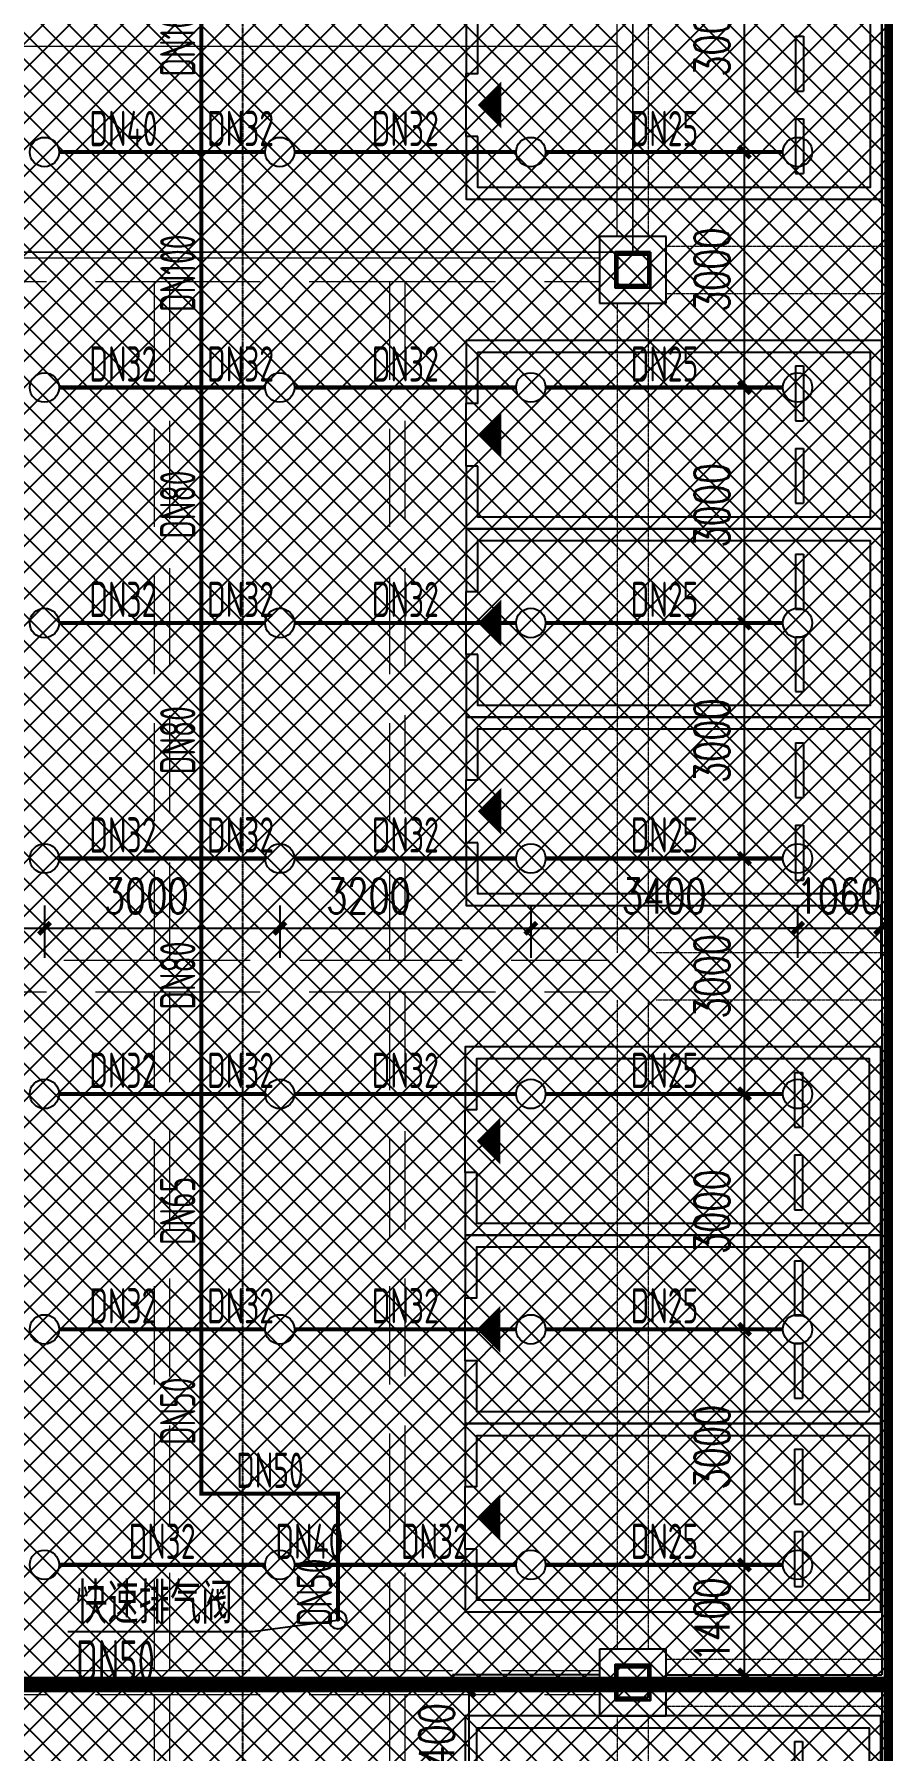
# Model space of a CAD drawing. Extents: x 6824721 to 16538177, y 2478193 to 6665639.
# Drawn here: x 8777235 to 8788049, y 2791834 to 2813701 of the extents above; entities that cross this region are included whole.
import ezdxf

# ---------------------------------------------------------------- set-up
doc = ezdxf.new("R2010")
doc.units = 0
doc.header["$LTSCALE"] = 10
for name, pattern in [('__DASH', [0.35, 0.25, -0.1]), ('CONTINOUS', [0]), ('DASH', [0.35, 0.25, -0.1]), ('短虚线', [187.5, 125, -62.5])]:
    doc.linetypes.add(name, pattern=pattern)
for name, color, linetype in [('0-wo', 8, 'Continuous'), ('00-停车位', 67, 'Continuous'), ('S-梁-实线', 4, 'CONTINOUS'), ('S-梁-虚线', 4, 'DASH'), ('W-EQUIP_喷头', 7, 'Continuous'), ('W-PIPE-喷淋中', 6, 'Continuous'), ('W-TEXT_喷淋', 7, 'Continuous'), ('W-TWT_DIM', 3, 'Continuous'), ('W-TWT_LEAD', 3, 'Continuous'), ('W-VALVE_喷淋', 7, 'Continuous'), ('WALL', 9, 'Continuous')]:
    doc.layers.add(name, color=color, linetype=linetype)
doc.layers.add('钢梁', color=141, linetype='Continuous', lineweight=18)
doc.styles.add('_TCH_DIM_T3', font='SIMPLEX', dxfattribs={"width": 0.705882, "bigfont": 'GBCBIG'})
doc.styles.add('_TWT_PIPEDN', font='TSSDENG', dxfattribs={"width": 0.8, "height": 3.5, "bigfont": 'TSSDCHN'})
doc.styles.add('_TWT_SERIAL', font='TSSDENG', dxfattribs={"width": 0.8, "height": 3.5, "bigfont": 'TSSDCHN'})
doc.dimstyles.new('_TWT_ARCH&&150', dxfattribs={"dimtxt": 446.25, "dimasz": 150, "dimexe": 375, "dimexo": 450, "dimgap": 189.375, "dimtad": 1, "dimdec": 0, "dimzin": 0, "dimdsep": 46, "dimtxsty": '_TCH_DIM_T3', "dimblk": 'ARCHTICK', "dimcen": 0.09, "dimclrt": 7, "dimazin": 2, "dimtfac": 1, "dimtdec": 0, "dimtix": 1, "dimtmove": 2, "dimatfit": 3, "dimfxl": 0, "dimtolj": 1, "dimtzin": 0, "dimarcsym": 0})

# ---------------------------------------------------------------- blocks, each defined once
blk = doc.blocks.new('车位2400x5300')
at = {"layer": '00-停车位', "color": 251}
for p, q in [((-875, -1000), (-175, -1000)), ((-875, -1100), (-875, -1000)), ((-175, -1100), (-175, -1000)), ((175, -1000), (875, -1000)), ((175, -1100), (175, -1000)), ((875, -1100), (875, -1000)), ((-875, -1100), (-175, -1100)), ((175, -1100), (875, -1100)), ((400, -5300), (-400, -5300))]:
    blk.add_line(p, q, dxfattribs=at)
blk.add_lwpolyline([(400, -5150), (400, -5300), (1200, -5300), (1200, 0), (-1200, 0), (-1200, -5300), (-400, -5300), (-400, -5150), (-1050, -5150), (-1050, -150), (1050, -150), (1050, -5150), (400, -5150)], dxfattribs=at)
blk.add_lwpolyline([(0, -5150, 0, 600, 0), (0, -4850, 600, 600, 0)], format="xyseb", dxfattribs=at)
blk = doc.blocks.new('$DorLib2D$00000213')
at = {"color": 0, "linetype": 'DASH', "const_width": 0.02}
blk.add_lwpolyline([(0.5, 0), (-0.5, 0)], dxfattribs=at)
blk = doc.blocks.new('jkytk')
at = {"layer": 'WALL', "color": 1, "const_width": 200}
blk.add_lwpolyline([(8482789, 2828322), (8482776, 2801322), (8466189, 2801322)], dxfattribs=at)
blk.add_lwpolyline([(8466189, 2792334), (8461189, 2792327), (8461189, 2792327), (8434039, 2792327), (8434039, 2753027), (8434039, 2753027), (8434039, 2759127), (8434039, 2759127), (8434039, 2753027), (8403214, 2753027), (8403214, 2744027), (8403214, 2744027), (8403214, 2739327), (8479774, 2739327), (8512896, 2775811), (8504549, 2783327), (8498891, 2783328), (8498891, 2792315), (8482776, 2792342), (8482776, 2801322), (8466189, 2801322)], close=True, dxfattribs=at)
blk = doc.blocks.new('LIANGMOBAN')
at = {"layer": 'S-梁-实线', "lineweight": 18}
blk.add_line((1915191, 97153), (1915191, 105303), dxfattribs=at)
at = {"layer": 'S-梁-虚线', "color": 8, "lineweight": 18}
for p, q in [((1915591, 97153), (1915591, 105303)), ((1915816, 97028), (1922891, 97028)), ((1915191, 96303), (1915191, 88028)), ((1915591, 88028), (1915591, 96303)), ((1915816, 96428), (1922891, 96428)), ((1922891, 88028), (1915691, 88028)), ((1915191, 87428), (1915191, 79153)), ((1915591, 79153), (1915591, 87428)), ((1915691, 87428), (1922891, 87428)), ((1915816, 79028), (1922891, 79028)), ((1915191, 78303), (1915191, 70153)), ((1915591, 70153), (1915591, 78303)), ((1915816, 78428), (1922891, 78428))]:
    blk.add_line(p, q, dxfattribs=at)
at = {"layer": '钢梁', "color": 8, "lineweight": 18}
for p, q in [((1906591, 99578), (1915191, 99578)), ((1909391, 96878), (1906666, 96878)), ((1912391, 96878), (1909391, 96878)), ((1914966, 96878), (1912391, 96878))]:
    blk.add_line(p, q, dxfattribs=at)
at = {"layer": '钢梁', "color": 8, "linetype": '短虚线', "lineweight": 18}
for p, q in [((1906666, 96578), (1909391, 96578)), ((1909291, 96578), (1909291, 87928)), ((1909391, 96578), (1912391, 96578)), ((1909491, 87928), (1909491, 96578)), ((1912291, 96578), (1912291, 87928)), ((1912391, 96578), (1914966, 96578)), ((1912491, 87928), (1912491, 96578)), ((1909391, 87928), (1906666, 87928)), ((1912391, 87928), (1909391, 87928)), ((1915091, 87928), (1912391, 87928)), ((1906666, 87528), (1909391, 87528)), ((1909291, 87528), (1909291, 78878)), ((1909391, 87528), (1912391, 87528)), ((1909491, 78878), (1909491, 87528)), ((1912291, 87528), (1912291, 78878)), ((1912391, 87528), (1915091, 87528)), ((1912491, 78878), (1912491, 87528)), ((1909391, 78878), (1906666, 78878)), ((1912391, 78878), (1909391, 78878)), ((1914966, 78878), (1912391, 78878)), ((1906666, 78578), (1909391, 78578)), ((1909291, 78578), (1909291, 69878)), ((1909391, 78578), (1912391, 78578)), ((1909491, 69878), (1909491, 78578)), ((1912291, 78578), (1912291, 69878)), ((1912391, 78578), (1914966, 78578)), ((1912491, 69878), (1912491, 78578))]:
    blk.add_line(p, q, dxfattribs=at)
blk = doc.blocks.new('_ArchTick')
at = {"color": 0, "linetype": 'ByBlock', "const_width": 0.4}
blk.add_lwpolyline([(-0.5, -0.5), (0.5, 0.5)], dxfattribs=at)
blk = doc.blocks.new('*D1073')
at = {"layer": 'Defpoints', "color": 0, "transparency": 16777216}
for p in [(8786046, 2794201), (8786287, 2794201), (8786046, 2792801)]:
    blk.add_point(p, dxfattribs=at)
at = {"layer": 'W-TWT_DIM', "color": 0, "lineweight": -2, "transparency": 16777216}
for p, q in [((8786287, 2794201), (8786287, 2794351)), ((8786287, 2792801), (8786287, 2794201)), ((8786496, 2794201), (8786662, 2794201)), ((8786287, 2792801), (8786287, 2792651)), ((8786496, 2792801), (8786662, 2792801))]:
    blk.add_line(p, q, dxfattribs=at)
at = {"layer": 'W-TWT_DIM', "color": 0, "lineweight": -2, "transparency": 16777216, "xscale": 150, "yscale": 150, "zscale": 150}
for p, rotation in [((8786287, 2794201), 270), ((8786287, 2792801), 90)]:
    blk.add_blockref('_ArchTick', p, dxfattribs=dict(at, rotation=rotation))
at = {"layer": 'W-TWT_DIM', "color": 7, "transparency": 16777216, "insert": (8785875, 2793501), "char_height": 446.2, "attachment_point": 5, "rotation": 90, "style": '_TCH_DIM_T3'}
blk.add_mtext('\\A1;1400', dxfattribs=at)
blk = doc.blocks.new('*D1074')
at = {"layer": 'Defpoints', "color": 0, "transparency": 16777216}
for p in [(8786046, 2797201), (8786287, 2797201), (8786046, 2794201)]:
    blk.add_point(p, dxfattribs=at)
at = {"layer": 'W-TWT_DIM', "color": 0, "lineweight": -2, "transparency": 16777216}
for p, q in [((8786287, 2794201), (8786287, 2797201)), ((8786496, 2797201), (8786662, 2797201)), ((8786496, 2794201), (8786662, 2794201))]:
    blk.add_line(p, q, dxfattribs=at)
at = {"layer": 'W-TWT_DIM', "color": 0, "lineweight": -2, "transparency": 16777216, "xscale": 150, "yscale": 150, "zscale": 150}
for p, rotation in [((8786287, 2797201), 90), ((8786287, 2794201), 270)]:
    blk.add_blockref('_ArchTick', p, dxfattribs=dict(at, rotation=rotation))
at = {"layer": 'W-TWT_DIM', "color": 7, "transparency": 16777216, "insert": (8785875, 2795701), "char_height": 446.2, "attachment_point": 5, "rotation": 90, "style": '_TCH_DIM_T3'}
blk.add_mtext('\\A1;3000', dxfattribs=at)
blk = doc.blocks.new('*D1075')
at = {"layer": 'Defpoints', "color": 0, "transparency": 16777216}
for p in [(8786046, 2800201), (8786287, 2800201), (8786046, 2797201)]:
    blk.add_point(p, dxfattribs=at)
at = {"layer": 'W-TWT_DIM', "color": 0, "lineweight": -2, "transparency": 16777216}
for p, q in [((8786287, 2797201), (8786287, 2800201)), ((8786496, 2800201), (8786662, 2800201)), ((8786496, 2797201), (8786662, 2797201))]:
    blk.add_line(p, q, dxfattribs=at)
at = {"layer": 'W-TWT_DIM', "color": 0, "lineweight": -2, "transparency": 16777216, "xscale": 150, "yscale": 150, "zscale": 150}
for p, rotation in [((8786287, 2800201), 90), ((8786287, 2797201), 270)]:
    blk.add_blockref('_ArchTick', p, dxfattribs=dict(at, rotation=rotation))
at = {"layer": 'W-TWT_DIM', "color": 7, "transparency": 16777216, "insert": (8785875, 2798701), "char_height": 446.2, "attachment_point": 5, "rotation": 90, "style": '_TCH_DIM_T3'}
blk.add_mtext('\\A1;3000', dxfattribs=at)
blk = doc.blocks.new('*D1076')
at = {"layer": 'Defpoints', "color": 0, "transparency": 16777216}
for p in [(8786046, 2803201), (8786287, 2803201), (8786046, 2800201)]:
    blk.add_point(p, dxfattribs=at)
at = {"layer": 'W-TWT_DIM', "color": 0, "lineweight": -2, "transparency": 16777216}
for p, q in [((8786287, 2800201), (8786287, 2803201)), ((8786496, 2803201), (8786662, 2803201)), ((8786496, 2800201), (8786662, 2800201))]:
    blk.add_line(p, q, dxfattribs=at)
at = {"layer": 'W-TWT_DIM', "color": 0, "lineweight": -2, "transparency": 16777216, "xscale": 150, "yscale": 150, "zscale": 150}
for p, rotation in [((8786287, 2803201), 90), ((8786287, 2800201), 270)]:
    blk.add_blockref('_ArchTick', p, dxfattribs=dict(at, rotation=rotation))
at = {"layer": 'W-TWT_DIM', "color": 7, "transparency": 16777216, "insert": (8785875, 2801701), "char_height": 446.2, "attachment_point": 5, "rotation": 90, "style": '_TCH_DIM_T3'}
blk.add_mtext('\\A1;3000', dxfattribs=at)
blk = doc.blocks.new('*D1077')
at = {"layer": 'Defpoints', "color": 0, "transparency": 16777216}
for p in [(8786046, 2806201), (8786287, 2806201), (8786046, 2803201)]:
    blk.add_point(p, dxfattribs=at)
at = {"layer": 'W-TWT_DIM', "color": 0, "lineweight": -2, "transparency": 16777216}
for p, q in [((8786287, 2803201), (8786287, 2806201)), ((8786496, 2806201), (8786662, 2806201)), ((8786496, 2803201), (8786662, 2803201))]:
    blk.add_line(p, q, dxfattribs=at)
at = {"layer": 'W-TWT_DIM', "color": 0, "lineweight": -2, "transparency": 16777216, "xscale": 150, "yscale": 150, "zscale": 150}
for p, rotation in [((8786287, 2806201), 90), ((8786287, 2803201), 270)]:
    blk.add_blockref('_ArchTick', p, dxfattribs=dict(at, rotation=rotation))
at = {"layer": 'W-TWT_DIM', "color": 7, "transparency": 16777216, "insert": (8785875, 2804701), "char_height": 446.2, "attachment_point": 5, "rotation": 90, "style": '_TCH_DIM_T3'}
blk.add_mtext('\\A1;3000', dxfattribs=at)
blk = doc.blocks.new('*D1078')
at = {"layer": 'Defpoints', "color": 0, "transparency": 16777216}
for p in [(8786046, 2809201), (8786287, 2809201), (8786046, 2806201)]:
    blk.add_point(p, dxfattribs=at)
at = {"layer": 'W-TWT_DIM', "color": 0, "lineweight": -2, "transparency": 16777216}
for p, q in [((8786287, 2806201), (8786287, 2809201)), ((8786496, 2809201), (8786662, 2809201)), ((8786496, 2806201), (8786662, 2806201))]:
    blk.add_line(p, q, dxfattribs=at)
at = {"layer": 'W-TWT_DIM', "color": 0, "lineweight": -2, "transparency": 16777216, "xscale": 150, "yscale": 150, "zscale": 150}
for p, rotation in [((8786287, 2809201), 90), ((8786287, 2806201), 270)]:
    blk.add_blockref('_ArchTick', p, dxfattribs=dict(at, rotation=rotation))
at = {"layer": 'W-TWT_DIM', "color": 7, "transparency": 16777216, "insert": (8785875, 2807701), "char_height": 446.2, "attachment_point": 5, "rotation": 90, "style": '_TCH_DIM_T3'}
blk.add_mtext('\\A1;3000', dxfattribs=at)
blk = doc.blocks.new('*D1079')
at = {"layer": 'Defpoints', "color": 0, "transparency": 16777216}
for p in [(8786046, 2812201), (8786287, 2812201), (8786046, 2809201)]:
    blk.add_point(p, dxfattribs=at)
at = {"layer": 'W-TWT_DIM', "color": 0, "lineweight": -2, "transparency": 16777216}
for p, q in [((8786287, 2809201), (8786287, 2812201)), ((8786496, 2812201), (8786662, 2812201)), ((8786496, 2809201), (8786662, 2809201))]:
    blk.add_line(p, q, dxfattribs=at)
at = {"layer": 'W-TWT_DIM', "color": 0, "lineweight": -2, "transparency": 16777216, "xscale": 150, "yscale": 150, "zscale": 150}
for p, rotation in [((8786287, 2812201), 90), ((8786287, 2809201), 270)]:
    blk.add_blockref('_ArchTick', p, dxfattribs=dict(at, rotation=rotation))
at = {"layer": 'W-TWT_DIM', "color": 7, "transparency": 16777216, "insert": (8785875, 2810701), "char_height": 446.2, "attachment_point": 5, "rotation": 90, "style": '_TCH_DIM_T3'}
blk.add_mtext('\\A1;3000', dxfattribs=at)
blk = doc.blocks.new('*D1080')
at = {"layer": 'Defpoints', "color": 0, "transparency": 16777216}
for p in [(8786046, 2815201), (8786287, 2815201), (8786046, 2812201)]:
    blk.add_point(p, dxfattribs=at)
at = {"layer": 'W-TWT_DIM', "color": 0, "lineweight": -2, "transparency": 16777216}
for p, q in [((8786287, 2812201), (8786287, 2815201)), ((8786496, 2815201), (8786662, 2815201)), ((8786496, 2812201), (8786662, 2812201))]:
    blk.add_line(p, q, dxfattribs=at)
at = {"layer": 'W-TWT_DIM', "color": 0, "lineweight": -2, "transparency": 16777216, "xscale": 150, "yscale": 150, "zscale": 150}
for p, rotation in [((8786287, 2815201), 90), ((8786287, 2812201), 270)]:
    blk.add_blockref('_ArchTick', p, dxfattribs=dict(at, rotation=rotation))
at = {"layer": 'W-TWT_DIM', "color": 7, "transparency": 16777216, "insert": (8785875, 2813701), "char_height": 446.2, "attachment_point": 5, "rotation": 90, "style": '_TCH_DIM_T3'}
blk.add_mtext('\\A1;3000', dxfattribs=at)
blk = doc.blocks.new('*D1350')
at = {"layer": 'Defpoints', "color": 0, "transparency": 16777216}
for p in [(8774864, 2803054), (8777364, 2803054), (8777364, 2802312)]:
    blk.add_point(p, dxfattribs=at)
at = {"layer": 'W-TWT_DIM', "color": 0, "lineweight": -2, "transparency": 16777216}
for p, q in [((8774864, 2802604), (8774864, 2801937)), ((8777364, 2802604), (8777364, 2801937)), ((8774864, 2802312), (8777364, 2802312))]:
    blk.add_line(p, q, dxfattribs=at)
at = {"layer": 'W-TWT_DIM', "color": 0, "lineweight": -2, "transparency": 16777216, "xscale": 150, "yscale": 150, "zscale": 150, "rotation": 180}
blk.add_blockref('_ArchTick', (8774864, 2802312), dxfattribs=at)
at = {"layer": 'W-TWT_DIM', "color": 0, "lineweight": -2, "transparency": 16777216, "xscale": 150, "yscale": 150, "zscale": 150}
blk.add_blockref('_ArchTick', (8777364, 2802312), dxfattribs=at)
at = {"layer": 'W-TWT_DIM', "color": 7, "transparency": 16777216, "insert": (8776114, 2802725), "char_height": 446.2, "attachment_point": 5, "style": '_TCH_DIM_T3'}
blk.add_mtext('\\A1;2500', dxfattribs=at)
blk = doc.blocks.new('*D1351')
at = {"layer": 'Defpoints', "color": 0, "transparency": 16777216}
for p in [(8777364, 2803054), (8780364, 2803054), (8780364, 2802312)]:
    blk.add_point(p, dxfattribs=at)
at = {"layer": 'W-TWT_DIM', "color": 0, "lineweight": -2, "transparency": 16777216}
for p, q in [((8777364, 2802604), (8777364, 2801937)), ((8780364, 2802604), (8780364, 2801937)), ((8777364, 2802312), (8780364, 2802312))]:
    blk.add_line(p, q, dxfattribs=at)
at = {"layer": 'W-TWT_DIM', "color": 0, "lineweight": -2, "transparency": 16777216, "xscale": 150, "yscale": 150, "zscale": 150, "rotation": 180}
blk.add_blockref('_ArchTick', (8777364, 2802312), dxfattribs=at)
at = {"layer": 'W-TWT_DIM', "color": 0, "lineweight": -2, "transparency": 16777216, "xscale": 150, "yscale": 150, "zscale": 150}
blk.add_blockref('_ArchTick', (8780364, 2802312), dxfattribs=at)
at = {"layer": 'W-TWT_DIM', "color": 7, "transparency": 16777216, "insert": (8778661, 2802725), "char_height": 446.2, "attachment_point": 5, "style": '_TCH_DIM_T3'}
blk.add_mtext('\\A1;3000', dxfattribs=at)
blk = doc.blocks.new('*D1352')
at = {"layer": 'Defpoints', "color": 0, "transparency": 16777216}
for p in [(8780364, 2803054), (8783564, 2803054), (8783564, 2802312)]:
    blk.add_point(p, dxfattribs=at)
at = {"layer": 'W-TWT_DIM', "color": 0, "lineweight": -2, "transparency": 16777216}
for p, q in [((8780364, 2802604), (8780364, 2801937)), ((8783564, 2802604), (8783564, 2801937)), ((8780364, 2802312), (8783564, 2802312))]:
    blk.add_line(p, q, dxfattribs=at)
at = {"layer": 'W-TWT_DIM', "color": 0, "lineweight": -2, "transparency": 16777216, "xscale": 150, "yscale": 150, "zscale": 150, "rotation": 180}
blk.add_blockref('_ArchTick', (8780364, 2802312), dxfattribs=at)
at = {"layer": 'W-TWT_DIM', "color": 0, "lineweight": -2, "transparency": 16777216, "xscale": 150, "yscale": 150, "zscale": 150}
blk.add_blockref('_ArchTick', (8783564, 2802312), dxfattribs=at)
at = {"layer": 'W-TWT_DIM', "color": 7, "transparency": 16777216, "insert": (8781495, 2802725), "char_height": 446.2, "attachment_point": 5, "style": '_TCH_DIM_T3'}
blk.add_mtext('\\A1;3200', dxfattribs=at)
blk = doc.blocks.new('*D1353')
at = {"layer": 'Defpoints', "color": 0, "transparency": 16777216}
for p in [(8783564, 2803054), (8786964, 2803054), (8786964, 2802312)]:
    blk.add_point(p, dxfattribs=at)
at = {"layer": 'W-TWT_DIM', "color": 0, "lineweight": -2, "transparency": 16777216}
for p, q in [((8783564, 2802604), (8783564, 2801937)), ((8786964, 2802604), (8786964, 2801937)), ((8783564, 2802312), (8786964, 2802312))]:
    blk.add_line(p, q, dxfattribs=at)
at = {"layer": 'W-TWT_DIM', "color": 0, "lineweight": -2, "transparency": 16777216, "xscale": 150, "yscale": 150, "zscale": 150, "rotation": 180}
blk.add_blockref('_ArchTick', (8783564, 2802312), dxfattribs=at)
at = {"layer": 'W-TWT_DIM', "color": 0, "lineweight": -2, "transparency": 16777216, "xscale": 150, "yscale": 150, "zscale": 150}
blk.add_blockref('_ArchTick', (8786964, 2802312), dxfattribs=at)
at = {"layer": 'W-TWT_DIM', "color": 7, "transparency": 16777216, "insert": (8785264, 2802725), "char_height": 446.2, "attachment_point": 5, "style": '_TCH_DIM_T3'}
blk.add_mtext('\\A1;3400', dxfattribs=at)
blk = doc.blocks.new('*D1354')
at = {"layer": 'Defpoints', "color": 0, "transparency": 16777216}
for p in [(8786964, 2803054), (8788024, 2803054), (8788024, 2802312)]:
    blk.add_point(p, dxfattribs=at)
at = {"layer": 'W-TWT_DIM', "color": 0, "lineweight": -2, "transparency": 16777216}
for p, q in [((8786964, 2802604), (8786964, 2801937)), ((8788024, 2802604), (8788024, 2801937)), ((8786964, 2802312), (8786814, 2802312)), ((8786964, 2802312), (8788024, 2802312)), ((8788024, 2802312), (8788174, 2802312))]:
    blk.add_line(p, q, dxfattribs=at)
at = {"layer": 'W-TWT_DIM', "color": 0, "lineweight": -2, "transparency": 16777216, "xscale": 150, "yscale": 150, "zscale": 150}
blk.add_blockref('_ArchTick', (8786964, 2802312), dxfattribs=at)
at = {"layer": 'W-TWT_DIM', "color": 0, "lineweight": -2, "transparency": 16777216, "xscale": 150, "yscale": 150, "zscale": 150, "rotation": 180}
blk.add_blockref('_ArchTick', (8788024, 2802312), dxfattribs=at)
at = {"layer": 'W-TWT_DIM', "color": 7, "transparency": 16777216, "insert": (8787494, 2802725), "char_height": 446.2, "attachment_point": 5, "style": '_TCH_DIM_T3'}
blk.add_mtext('\\A1;1060', dxfattribs=at)
blk = doc.blocks.new('*D1484')
at = {"layer": 'Defpoints', "color": 0, "transparency": 16777216}
for p in [(8782778, 2792601), (8783564, 2792601), (8783564, 2791201)]:
    blk.add_point(p, dxfattribs=at)
at = {"layer": 'W-TWT_DIM', "color": 0, "lineweight": -2, "transparency": 16777216}
for p, q in [((8782778, 2792601), (8782778, 2792751)), ((8783114, 2792601), (8782403, 2792601)), ((8782778, 2791201), (8782778, 2792601)), ((8783114, 2791201), (8782403, 2791201)), ((8782778, 2791201), (8782778, 2791051))]:
    blk.add_line(p, q, dxfattribs=at)
at = {"layer": 'W-TWT_DIM', "color": 0, "lineweight": -2, "transparency": 16777216, "xscale": 150, "yscale": 150, "zscale": 150}
for p, rotation in [((8782778, 2792601), 270), ((8782778, 2791201), 90)]:
    blk.add_blockref('_ArchTick', p, dxfattribs=dict(at, rotation=rotation))
at = {"layer": 'W-TWT_DIM', "color": 7, "transparency": 16777216, "insert": (8782365, 2791901), "char_height": 446.2, "attachment_point": 5, "rotation": 90, "style": '_TCH_DIM_T3'}
blk.add_mtext('\\A1;1400', dxfattribs=at)
blk = doc.blocks.new('$TwtSys$00000125')
blk.add_circle((0, 0, 0), 1)
blk = doc.blocks.new('*X173')
at = {"color": 0}
for p, q in [((67765, 41337), (67838, 41410)), ((67846, 41260), (67765, 41341)), ((67766, 41321), (67854, 41409)), ((67828, 41261), (67766, 41323)), ((67861, 41263), (67768, 41356)), ((67769, 41358), (67817, 41406)), ((67770, 41307), (67868, 41405)), ((67874, 41268), (67773, 41369)), ((67776, 41295), (67880, 41399)), ((67799, 41272), (67777, 41294)), ((67885, 41275), (67780, 41380)), ((67784, 41285), (67890, 41391)), ((67894, 41283), (67788, 41389)), ((67793, 41277), (67898, 41382)), ((67902, 41293), (67798, 41397)), ((67804, 41269), (67906, 41371)), ((67908, 41304), (67809, 41403)), ((67816, 41264), (67911, 41359)), ((67913, 41318), (67822, 41408)), ((67830, 41261), (67914, 41345)), ((67915, 41333), (67838, 41410)), ((67848, 41260), (67914, 41327)), ((67913, 41353), (67858, 41408)), ((67872, 41267), (67908, 41303))]:
    blk.add_line(p, q, dxfattribs=at)
blk = doc.blocks.new('$VALVE$00000374')
at = {"elevation": 0}
blk.add_lwpolyline([(-63, 0, 1), (63, 0, 1), (-63, 0, 1.063538)], format="xyb", dxfattribs=at)
at = {"color": 7}
for radius in [6.64, 4.98]:
    blk.add_circle((0, 0, 0), radius, dxfattribs=at)
for p in [(-63, 0, 0), (63, 0, 0)]:
    blk.add_point(p)
at = {"color": 7, "xscale": 0.0637181236379547, "yscale": 0.0637181236379547, "zscale": 0.0637181236379547}
blk.add_blockref('*X173', (-4323, -2634, 0), dxfattribs=at)

msp = doc.modelspace()

# ---------------------------------------------------------------- hatches: boundary and pattern name
h = msp.add_hatch()
h.set_pattern_fill('ANSI37', color=8, scale=150)
h.set_pattern_definition([(45, (8303016.86, 2710265.2), (-168.3798, 168.3798), []), (135, (8303016.86, 2710265.2), (-168.3798, -168.3798), [])])
h.paths.add_polyline_path([(8824414.1, 2949451.5), (8824414.1, 2935151.5), (8842714.1, 2935151.5), (8842714.1, 2879526.5), (8827964.1, 2879526.5), (8827964.1, 2881476.5), (8830839.1, 2881476.5), (8830939.1, 2886876.5), (8804334.6, 2886876.5), (8804142.3, 2820149.7), (8833564.1, 2820152.3), (8833564.1, 2817714.5), (8841204.8, 2810768), (8839163.9, 2808501.4), (8843102.6, 2804955), (8820829.2, 2780217.9), (8820829.2, 2770055.4), (8785124.6, 2730401.5), (8708264.1, 2730401.5), (8708264.1, 2736351.5), (8695014.1, 2750701.5), (8695014.1, 2775001.5), (8703014.1, 2775002.8), (8703014.1, 2949451.5), (8712039.3, 2949451.5)])
at = {"layer": 'W-PIPE-喷淋中'}
for points in [[(8779364.1, 2795107.3), (8779337.8, 2795107.3), (8779337.8, 2795081)], [(8779364.1, 2795107.3), (8779364.1, 2795081), (8779337.8, 2795081)], [(8781106, 2795107.3), (8781106, 2795133.5), (8781132.2, 2795133.5)], [(8781106, 2795107.3), (8781132.2, 2795107.3), (8781132.2, 2795133.5)]]:
    msp.add_hatch(color=256, dxfattribs=at).paths.add_polyline_path(points)

# ---------------------------------------------------------------- linework, layer by layer
at = {"layer": '0-wo', "color": 8}
for p, q in [((8788039.1, 2819801.5), (8788039.1, 2792801.5)), ((8785289.1, 2811126.5), (8784439.1, 2811126.5)), ((8784439.1, 2811126.5), (8784439.1, 2810276.5)), ((8785289.1, 2810276.5), (8785289.1, 2811126.5)), ((8784439.1, 2810276.5), (8785289.1, 2810276.5)), ((8785289.1, 2793126.5), (8784439.1, 2793126.5)), ((8784439.1, 2793126.5), (8784439.1, 2792276.5)), ((8785289.1, 2793126.5), (8784439.1, 2793126.5)), ((8784439.1, 2793126.5), (8784439.1, 2792276.5)), ((8785289.1, 2792276.5), (8785289.1, 2793126.5)), ((8785289.1, 2792276.5), (8785289.1, 2793126.5)), ((8784439.1, 2792801.5), (8782564.1, 2792801.5)), ((8782564.1, 2792801.5), (8782564.1, 2792601.5)), ((8785289.1, 2792801.5), (8788039.1, 2792801.5)), ((8782564.1, 2792601.5), (8784439.1, 2792601.5)), ((8785289.1, 2792601.5), (8788039.1, 2792601.5)), ((8788039.1, 2792601.5), (8788039.1, 2783601.5)), ((8784439.1, 2792276.5), (8785289.1, 2792276.5)), ((8784439.1, 2792276.5), (8785289.1, 2792276.5))]:
    msp.add_line(p, q, dxfattribs=at)
at = {"layer": '0-wo', "color": 8, "linetype": 'DASH', "const_width": 20}
msp.add_lwpolyline([(8731264.1, 2819476.5), (8784864.1, 2819476.5), (8784864.1, 2810926.5), (8731264.1, 2810926.5)], close=True, dxfattribs=at)
at = {"layer": '0-wo', "color": 8, "linetype": '__DASH', "ltscale": 1.5}
msp.add_lwpolyline([(8779889.1, 2818201.5), (8779889.1, 2741939, -0.4142136), (8776889.1, 2738939), (8750464.1, 2738939)], format="xyb", dxfattribs=at)
at = {"layer": '0-wo', "color": 8, "lineweight": 35}
for points in [[(8785089.1, 2810926.5), (8784639.1, 2810926.5), (8784639.1, 2810476.5), (8785089.1, 2810476.5)], [(8785059.1, 2810506.5), (8784669.1, 2810506.5), (8784669.1, 2810896.5), (8785059.1, 2810896.5)], [(8785089.1, 2792926.5), (8784639.1, 2792926.5), (8784639.1, 2792476.5), (8785089.1, 2792476.5)], [(8785059.1, 2792506.5), (8784669.1, 2792506.5), (8784669.1, 2792896.5), (8785059.1, 2792896.5)]]:
    msp.add_lwpolyline(points, close=True, dxfattribs=at)
at = {"layer": 'W-PIPE-喷淋中', "ltscale": 1.5, "const_width": 52.5}
for points in [[(8779364.1, 2815201.5), (8779364.1, 2812201.5)], [(8777551.6, 2812201.5), (8779364.1, 2812201.5)], [(8779364.1, 2812201.5), (8780176.6, 2812201.5)], [(8779364.1, 2812201.5), (8779364.1, 2809201.5)], [(8780551.6, 2812201.5), (8783376.6, 2812201.5)], [(8783751.6, 2812201.5), (8786776.6, 2812201.5)], [(8779364.1, 2809201.5), (8777551.6, 2809201.5)], [(8780176.6, 2809201.5), (8779364.1, 2809201.5)], [(8779364.1, 2809201.5), (8779364.1, 2806201.5)], [(8783376.6, 2809201.5), (8780551.6, 2809201.5)], [(8786776.6, 2809201.5), (8783751.6, 2809201.5)], [(8777551.6, 2806201.5), (8779364.1, 2806201.5)], [(8779364.1, 2806201.5), (8780176.6, 2806201.5)], [(8779364.1, 2806201.5), (8779364.1, 2803201.5)], [(8780551.6, 2806201.5), (8783376.6, 2806201.5)], [(8783751.6, 2806201.5), (8786776.6, 2806201.5)], [(8779364.1, 2803201.5), (8777551.6, 2803201.5)], [(8779364.1, 2803201.5), (8779364.1, 2800201.5)], [(8780176.6, 2803201.5), (8779364.1, 2803201.5)], [(8783376.6, 2803201.5), (8780551.6, 2803201.5)], [(8786776.6, 2803201.5), (8783751.6, 2803201.5)], [(8777551.6, 2800201.5), (8779364.1, 2800201.5)], [(8779364.1, 2800201.5), (8780176.6, 2800201.5)], [(8779364.1, 2800201.5), (8779364.1, 2797201.5)], [(8780551.6, 2800201.5), (8783376.6, 2800201.5)], [(8783751.6, 2800201.5), (8786776.6, 2800201.5)], [(8779364.1, 2797201.5), (8777551.6, 2797201.5)], [(8780176.6, 2797201.5), (8779364.1, 2797201.5)], [(8779364.1, 2797201.5), (8779364.1, 2795107.3)], [(8783376.6, 2797201.5), (8780551.6, 2797201.5)], [(8786776.6, 2797201.5), (8783751.6, 2797201.5)], [(8779364.1, 2795107.3), (8781106, 2795107.3)], [(8781106, 2795107.3), (8781106, 2794201.5)], [(8777551.6, 2794201.5), (8780176.6, 2794201.5)], [(8780551.6, 2794201.5), (8781106, 2794201.5)], [(8781106, 2794201.5), (8783376.6, 2794201.5)], [(8781106, 2794201.5), (8781106, 2793492.2)], [(8783751.6, 2794201.5), (8786776.6, 2794201.5)]]:
    msp.add_lwpolyline(points, dxfattribs=at)
at = {"layer": 'W-TWT_LEAD'}
for p, q in [((8781101.9, 2793492.2), (8780020.1, 2793346.7)), ((8781101.9, 2793492.2), (8780020.1, 2793346.7)), ((8780020.1, 2793346.7), (8777662.7, 2793346.7))]:
    msp.add_line(p, q, dxfattribs=at)

# ---------------------------------------------------------------- block references
msp.add_blockref('jkytk', (305383.7, -8645.8))
at = {"layer": '0-wo', "color": 8, "rotation": 270}
for p in [(8788039.1, 2812801.5), (8788039.1, 2808601.5), (8788039.1, 2806201.5), (8788039.1, 2803801.5), (8788025.9, 2799601.5), (8788025.9, 2797201.5), (8788025.9, 2794801.5), (8788025.9, 2791076.5)]:
    msp.add_blockref('车位2400x5300', p, dxfattribs=at)
at = {"layer": '0-wo', "color": 8, "xscale": 5500, "yscale": 5500, "zscale": 200, "rotation": 359.9999999895498}
msp.add_blockref('$DorLib2D$00000213', (8779814.1, 2792701.5), dxfattribs=at)
at = {"layer": 'W-EQUIP_喷头', "xscale": 187.5, "yscale": 187.5, "zscale": 187.5}
for p in [(8777364.1, 2812201.5), (8780364.1, 2812201.5), (8783564.1, 2812201.5), (8786964.1, 2812201.5), (8777364.1, 2809201.5), (8780364.1, 2809201.5), (8783564.1, 2809201.5), (8786964.1, 2809201.5), (8777364.1, 2806201.5), (8780364.1, 2806201.5), (8783564.1, 2806201.5), (8786964.1, 2806201.5), (8777364.1, 2803201.5), (8780364.1, 2803201.5), (8783564.1, 2803201.5), (8786964.1, 2803201.5), (8777364.1, 2800201.5), (8780364.1, 2800201.5), (8783564.1, 2800201.5), (8786964.1, 2800201.5), (8777364.1, 2797201.5), (8780364.1, 2797201.5), (8783564.1, 2797201.5), (8786964.1, 2797201.5), (8777364.1, 2794201.5), (8780364.1, 2794201.5), (8783564.1, 2794201.5), (8786964.1, 2794201.5)]:
    msp.add_blockref('$TwtSys$00000125', p, dxfattribs=at)
at = {"layer": 'W-VALVE_喷淋', "xscale": -1.8, "yscale": -1.8, "zscale": 1.8, "rotation": 90}
msp.add_blockref('$VALVE$00000374', (8781103.9, 2793500.7), dxfattribs=at)
at = {"layer": '钢梁', "color": 6}
msp.add_blockref('LIANGMOBAN', (6869472.7, 2713973), dxfattribs=at)

# ---------------------------------------------------------------- texts
at = {"layer": 'W-TEXT_喷淋', "style": '_TWT_PIPEDN', "width": 0.64}
for s, p in [('DN100', (8779289.1, 2813164.2)), ('DN100', (8779289.1, 2810164.2)), ('DN80', (8779289.1, 2807275)), ('DN80', (8779289.1, 2804275)), ('DN80', (8779289.1, 2801275)), ('DN65', (8779289.1, 2798275)), ('DN50', (8779289.1, 2795727.9)), ('DN50', (8781031, 2793420.4))]:
    msp.add_text(s, height=450, rotation=90, dxfattribs=at).set_placement(p)
for s, p in [('DN40', (8777937.6, 2812276.5)), ('DN32', (8779437.6, 2812276.5)), ('DN32', (8781537.6, 2812276.5)), ('DN25', (8784837.6, 2812276.5)), ('DN32', (8777937.6, 2809276.5)), ('DN32', (8779437.6, 2809276.5)), ('DN32', (8781537.6, 2809276.5)), ('DN25', (8784837.6, 2809276.5)), ('DN32', (8777937.6, 2806276.5)), ('DN32', (8779437.6, 2806276.5)), ('DN32', (8781537.6, 2806276.5)), ('DN25', (8784837.6, 2806276.5)), ('DN32', (8777937.6, 2803276.5)), ('DN32', (8779437.6, 2803276.5)), ('DN32', (8781537.6, 2803276.5)), ('DN25', (8784837.6, 2803276.5)), ('DN32', (8777937.6, 2800276.5)), ('DN32', (8779437.6, 2800276.5)), ('DN32', (8781537.6, 2800276.5)), ('DN25', (8784837.6, 2800276.5)), ('DN32', (8777937.6, 2797276.5)), ('DN32', (8779437.6, 2797276.5)), ('DN32', (8781537.6, 2797276.5)), ('DN25', (8784837.6, 2797276.5)), ('DN50', (8779808.6, 2795182.3)), ('DN32', (8778437.6, 2794276.5)), ('DN40', (8780308.6, 2794276.5)), ('DN32', (8781908.6, 2794276.5)), ('DN25', (8784837.6, 2794276.5))]:
    msp.add_text(s, height=450, dxfattribs=at).set_placement(p)
at = {"layer": 'W-TWT_LEAD', "color": 7, "style": '_TWT_SERIAL'}
for s, width, p in [('快速排气阀', 0.8, (8777767.7, 2793451.7)), ('DN50', 0.64, (8777767.7, 2792716.7))]:
    msp.add_text(s, height=525, dxfattribs=dict(at, width=width)).set_placement(p)

# ---------------------------------------------------------------- dimensions: what is measured, and where the dimension line sits
at = {"layer": 'W-TWT_DIM'}
for p1, p2, distance, picture, middle in [((8786046, 2812201.5), (8786046, 2815201.5), -241.2, '*D1080', (8785874.8, 2813701.5)), ((8786046, 2809201.5), (8786046, 2812201.5), -241.2, '*D1079', (8785874.8, 2810701.5)), ((8786046, 2806201.5), (8786046, 2809201.5), -241.2, '*D1078', (8785874.8, 2807701.5)), ((8786046, 2803201.5), (8786046, 2806201.5), -241.2, '*D1077', (8785874.8, 2804701.5)), ((8786046, 2800201.5), (8786046, 2803201.5), -241.2, '*D1076', (8785874.8, 2801701.5)), ((8774864.1, 2803054.3), (8777364.1, 2803054.3), -742.3, '*D1350', (8776114.1, 2802724.5)), ((8783564.1, 2803054.3), (8786964.1, 2803054.3), -742.3, '*D1353', (8785264.1, 2802724.5)), ((8786964.1, 2803054.3), (8788023.9, 2803054.3), -742.3, '*D1354', (8787494, 2802724.5)), ((8786046, 2797201.5), (8786046, 2800201.5), -241.2, '*D1075', (8785874.8, 2798701.5)), ((8786046, 2794201.5), (8786046, 2797201.5), -241.2, '*D1074', (8785874.8, 2795701.5)), ((8786046, 2792801.5), (8786046, 2794201.5), -241.2, '*D1073', (8785874.8, 2793501.5)), ((8783564.1, 2791201.5), (8783564.1, 2792601.5), 786.4, '*D1484', (8782365.1, 2791901.5))]:
    dim = msp.add_aligned_dim(p1=p1, p2=p2, distance=distance, dimstyle='_TWT_ARCH&&150', dxfattribs=at)
    dim.commit()
    dim.dimension.update_dxf_attribs({"geometry": picture, "text_midpoint": middle})
for base, p1, p2, picture, middle in [((8780364.1, 2802312), (8777364.1, 2803054.3), (8780364.1, 2803054.3), '*D1351', (8778660.6, 2802724.5)), ((8783564.1, 2802312), (8780364.1, 2803054.3), (8783564.1, 2803054.3), '*D1352', (8781495.1, 2802724.5))]:
    dim = msp.add_linear_dim(base=base, p1=p1, p2=p2, angle=0, dimstyle='_TWT_ARCH&&150', dxfattribs=at)
    dim.commit()
    dim.dimension.update_dxf_attribs({"geometry": picture, "text_midpoint": middle, "dimtype": 129})

doc.saveas('drawing.dxf')
